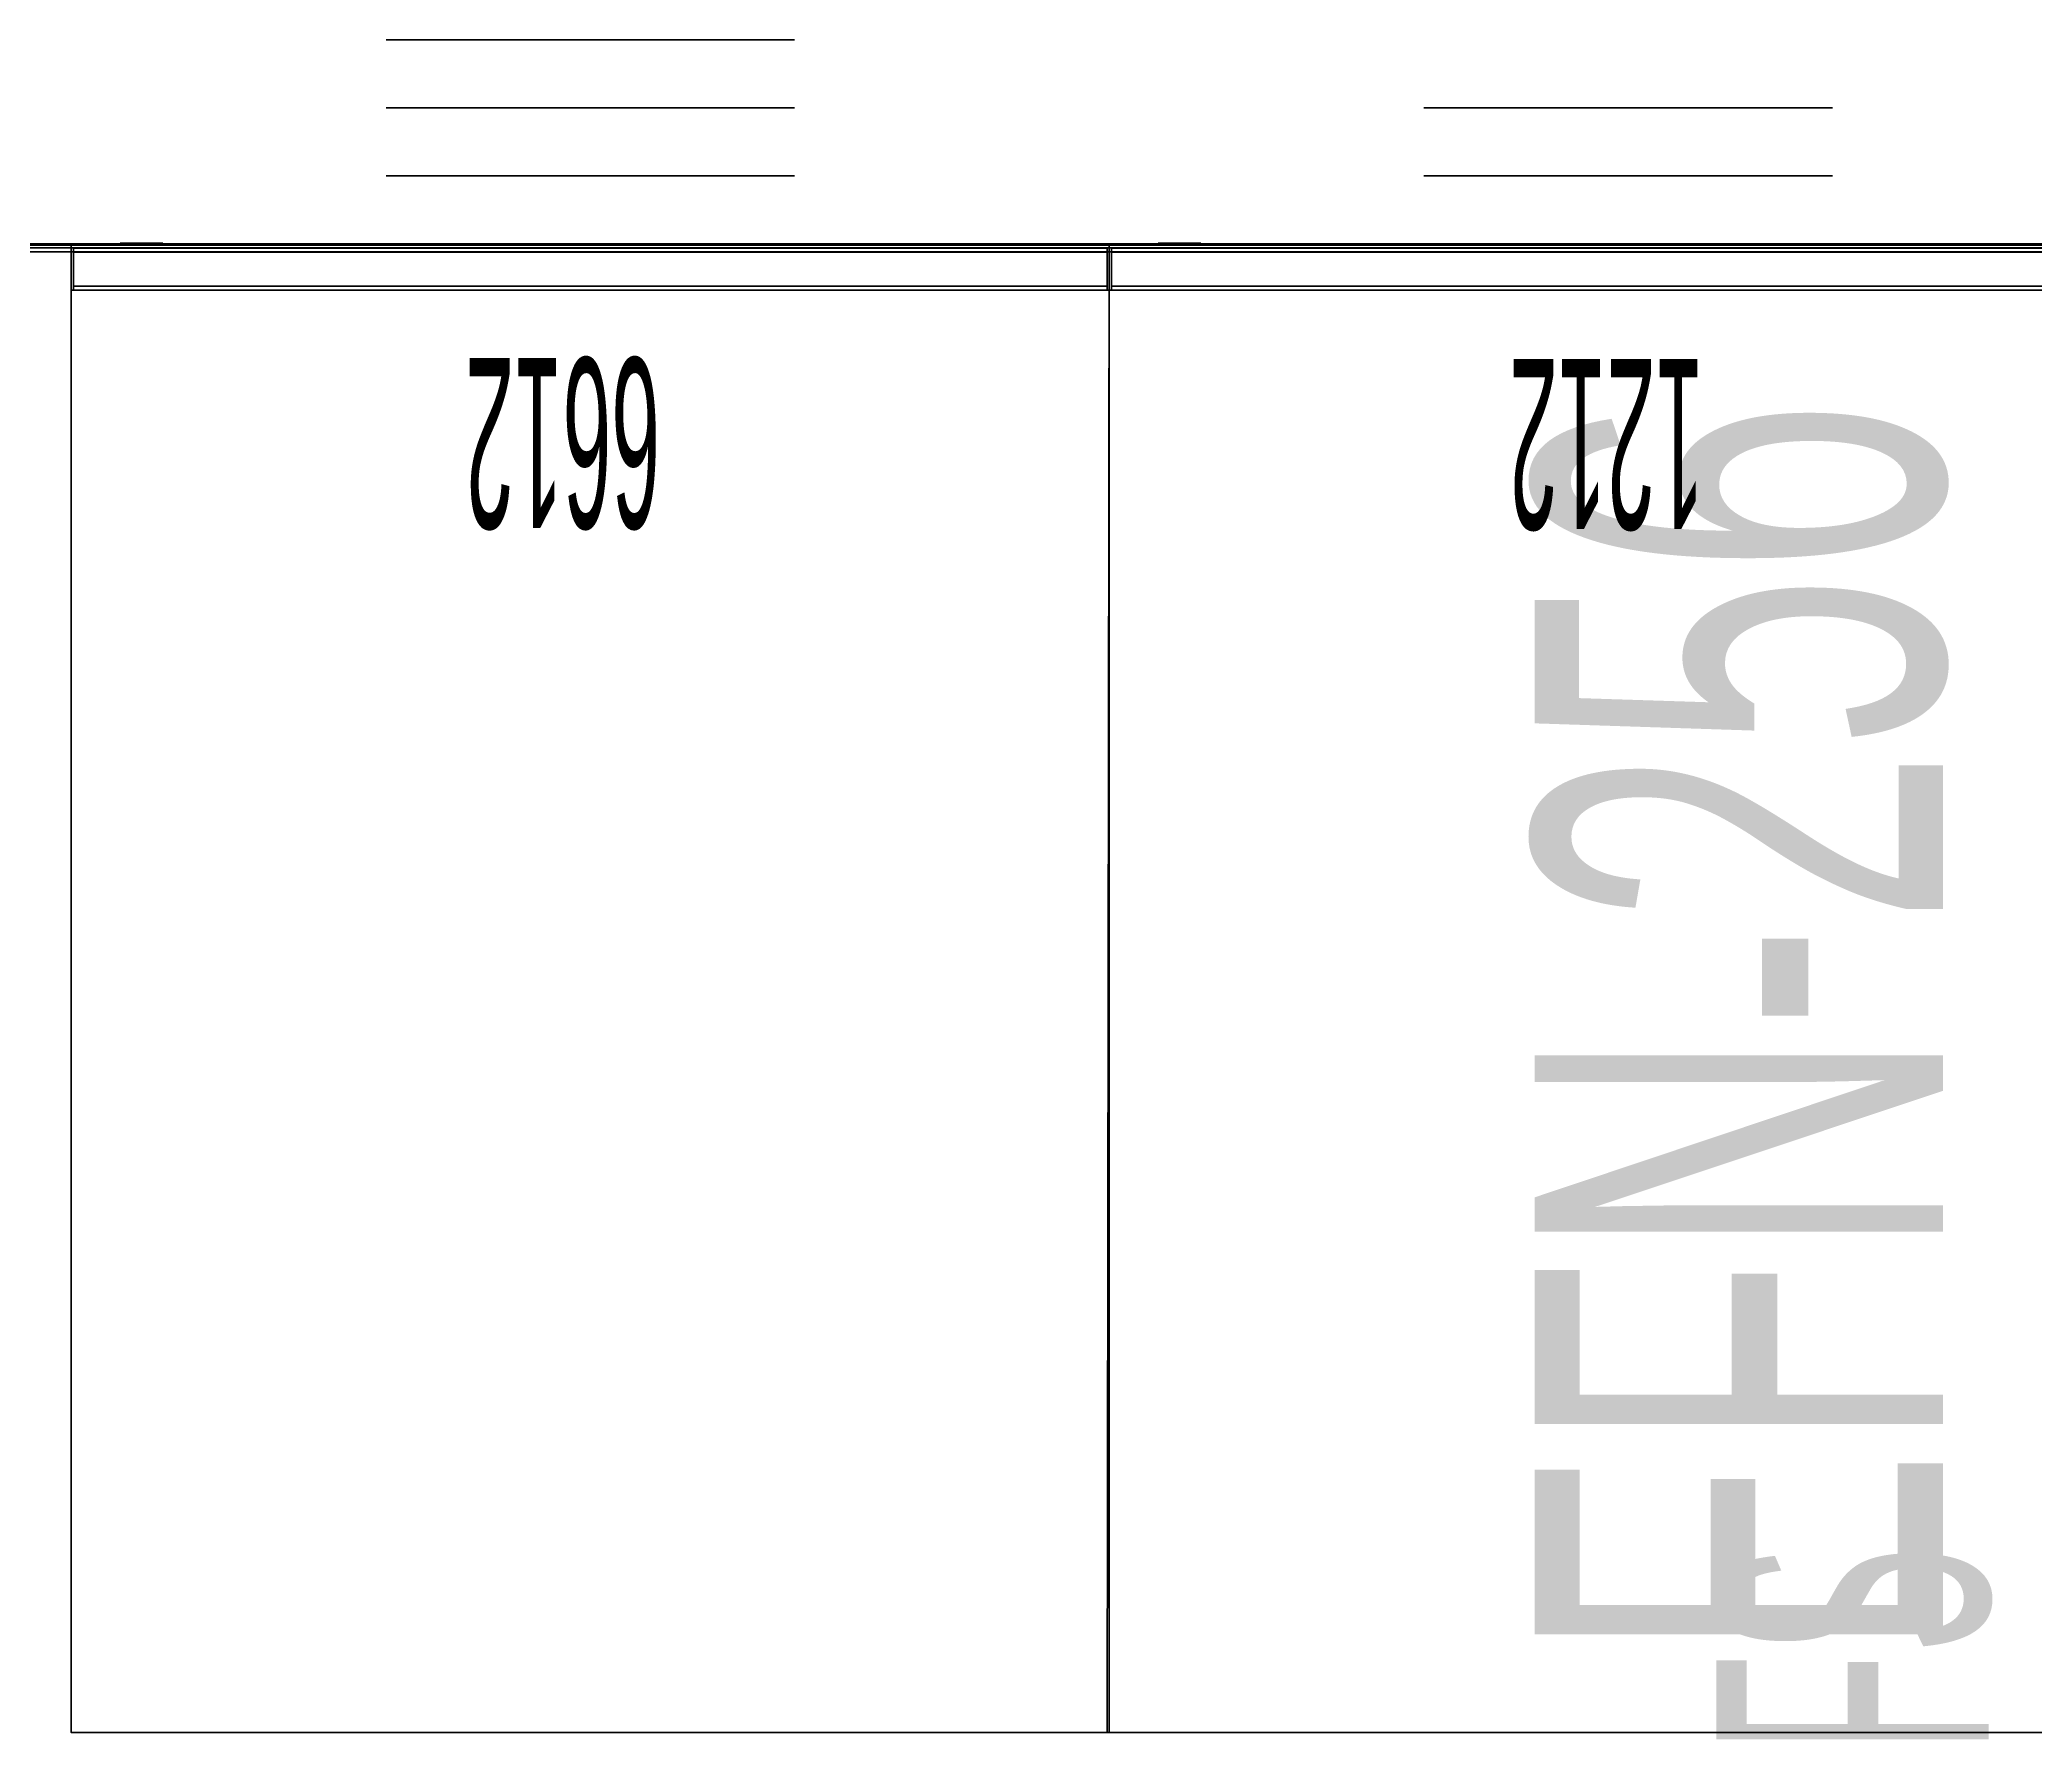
# Model space of a CAD drawing. Extents: x -170 to 1783, y -20 to 1205.
# Drawn here: x 447.28 to 476.55, y 288.6 to 313.64 of the extents above; entities that cross this region are included whole.
import ezdxf
from ezdxf.enums import TextEntityAlignment as Align

# ---------------------------------------------------------------- set-up
doc = ezdxf.new("R2010")
doc.units = 0
doc.header["$LTSCALE"] = 96
doc.header["$MEASUREMENT"] = 0
for name, color, linetype in [('A-FURN-3-WKSF-TOP', 7, 'Continuous'), ('A-FURN-3-WKSF-TRIM', 7, 'Continuous'), ('A-FURN-P-PNLS-TEXT', 7, 'Continuous'), ('A-FURN-P-WKSF', 7, 'Continuous'), ('AFUPD-3-CSPT_3D', 7, 'Continuous'), ('AFUPD-3-RVBK_3D', 7, 'Continuous'), ('AFUPD-P', 7, 'Continuous'), ('MAIN_FURN', 7, 'Continuous'), ('MAIN_PANEL', 7, 'Continuous'), ('MAIN_STORAGE', 7, 'Continuous'), ('MAIN_WKSURF', 7, 'Continuous'), ('SM', 7, 'Continuous')]:
    doc.layers.add(name, color=color, linetype=linetype)

# ---------------------------------------------------------------- blocks, each defined once
blk = doc.blocks.new('EC-EFN-256')
at = {"layer": 'A-FURN-P-PNLS-TEXT', "color": 40, "linetype": 'Continuous', "width": 0.577333}
blk.add_text('EFN-256', height=6, dxfattribs=at).set_placement((12.455, 8), align=Align.MIDDLE_CENTER)
blk = doc.blocks.new('EC-WS-424-T')
at = {"layer": 'A-FURN-3-WKSF-TOP', "color": 60, "linetype": 'Continuous', "invisible_edges": 5}
for points in [[(46.632, -0.118, 29), (46.632, -23.882, 29), (1.368, -23.882, 29), (1.368, -0.118, 29)], [(1.368, -0.118, 27.75), (1.368, -23.882, 27.75), (46.632, -23.882, 27.75), (46.632, -0.118, 27.75)]]:
    blk.add_3dface(points, dxfattribs=at)
at = {"layer": 'A-FURN-3-WKSF-TRIM', "color": 40, "linetype": 'Continuous'}
for points in [[(46.632, -23.882, 29), (46.632, -23.941, 28.984), (1.368, -23.941, 28.984), (1.368, -23.882, 29)], [(46.632, -23.941, 27.766), (46.632, -23.882, 27.75), (1.368, -23.882, 27.75), (1.368, -23.941, 27.766)], [(46.632, -23.941, 28.984), (46.632, -23.984, 28.941), (1.368, -23.984, 28.941), (1.368, -23.941, 28.984)], [(46.632, -23.984, 27.809), (46.632, -23.941, 27.766), (1.368, -23.941, 27.766), (1.368, -23.984, 27.809)], [(46.632, -23.984, 28.941), (46.632, -24, 28.882), (1.368, -24, 28.882), (1.368, -23.984, 28.941)], [(46.632, -24, 27.868), (46.632, -23.984, 27.809), (1.368, -23.984, 27.809), (1.368, -24, 27.868)], [(46.632, -24, 28.882), (46.632, -24, 27.868), (1.368, -24, 27.868), (1.368, -24, 28.882)]]:
    blk.add_3dface(points, dxfattribs=at)
at = {"layer": 'A-FURN-P-WKSF', "color": 7, "linetype": 'Continuous'}
blk.add_line((1.25, -24), (46.75, -24), dxfattribs=at)
at = {"layer": 'MAIN_WKSURF', "color": 7, "linetype": 'Continuous'}
blk.add_point((10, -24), dxfattribs=at)
blk = doc.blocks.new('EC-HP-1212-FPED')
at = {"layer": 'AFUPD-3-CSPT_3D', "color": 60, "linetype": 'Continuous'}
for points in [[(0, 21.875, 27.75), (15.25, 21.875, 27.75), (15.25, 21.875), (0, 21.875)], [(0, 0.68), (0, 0.68, 27.75), (0, 21.875, 27.75), (0, 21.875)], [(15.25, 0.68), (15.25, 21.875), (15.25, 21.875, 27.75), (15.25, 0.68, 27.75)], [(15.25, 0.68, 27.75), (0, 0.68, 27.75), (0, 0, 27.75), (15.25, 0, 27.75)], [(15.25, 0.68), (15.25, 0.68, 2.73), (0, 0.68, 2.73), (0, 0.68)], [(0, 0.68, 2.73), (15.25, 0.68, 2.73), (15.25, 0.68, 27.75), (0, 0.68, 27.75)], [(0, 0, 26.15), (0, 0, 27.75), (0, 0.68, 27.75), (0, 0.68, 26.15)], [(15.217, 0.06, 14.525), (15.217, 0.68, 14.525), (0.032, 0.68, 14.525), (0.032, 0.06, 14.525)], [(0.032, 0.06, 2.73), (0.032, 0.68, 2.73), (15.217, 0.68, 2.73), (15.217, 0.06, 2.73)], [(0.032, 0.68, 14.087), (15.217, 0.68, 14.087), (15.217, 0.68, 2.73), (0.032, 0.68, 2.73)], [(15.217, 0.06, 26.025), (15.217, 0.68, 26.025), (0.032, 0.68, 26.025), (0.032, 0.06, 26.025)], [(0.032, 0.06, 14.65), (0.032, 0.68, 14.65), (15.217, 0.68, 14.65), (15.217, 0.06, 14.65)], [(0.032, 0.68, 25.587), (15.217, 0.68, 25.587), (15.217, 0.68, 14.65), (0.032, 0.68, 14.65)], [(0.032, 0.618, 14.087), (0.032, 0.06, 13.462), (15.217, 0.06, 13.462), (15.217, 0.618, 14.087)], [(0.032, 0.618, 14.087), (15.217, 0.618, 14.087), (15.217, 0.618, 14.462), (0.032, 0.618, 14.462)], [(15.217, 0.618, 14.462), (15.217, 0.122, 14.462), (0.032, 0.122, 14.462), (0.032, 0.618, 14.462)], [(0.032, 0.618, 25.587), (0.032, 0.06, 24.962), (15.217, 0.06, 24.962), (15.217, 0.618, 25.587)], [(15.217, 0.618, 25.962), (15.217, 0.122, 25.962), (0.032, 0.122, 25.962), (0.032, 0.618, 25.962)], [(0.032, 0.618, 25.587), (15.217, 0.618, 25.587), (15.217, 0.618, 25.962), (0.032, 0.618, 25.962)], [(15.25, 0.68, 26.15), (15.25, 0.68, 27.75), (15.25, 0, 27.75), (15.25, 0, 26.15)], [(0, 0, 27.75), (0, 0, 26.15), (15.25, 0, 26.15), (15.25, 0, 27.75)], [(0.032, 0.06, 14.275), (0.032, 0.122, 14.275), (15.217, 0.122, 14.275), (15.217, 0.06, 14.275)], [(0.032, 0.06, 25.775), (0.032, 0.122, 25.775), (15.217, 0.122, 25.775), (15.217, 0.06, 25.775)], [(15.217, 0.06, 14.275), (15.217, 0.06, 14.525), (0.032, 0.06, 14.525), (0.032, 0.06, 14.275)], [(0.032, 0.06, 13.462), (0.032, 0.06, 2.73), (15.217, 0.06, 2.73), (15.217, 0.06, 13.462)], [(15.217, 0.06, 25.775), (15.217, 0.06, 26.025), (0.032, 0.06, 26.025), (0.032, 0.06, 25.775)], [(0.032, 0.06, 24.962), (0.032, 0.06, 14.65), (15.217, 0.06, 14.65), (15.217, 0.06, 24.962)]]:
    blk.add_3dface(points, dxfattribs=at)
for points, invisible_edges in [([(0, 21.875, 27.75), (0, 0.68, 27.75), (15.25, 0.68, 27.75), (15.25, 21.875, 27.75)], 2), ([(0.032, 0.68, 14.087), (0.032, 0.06, 2.73), (0.032, 0.06, 13.462), (0.032, 0.618, 14.087)], 9), ([(0.032, 0.68, 14.525), (0.032, 0.618, 14.462), (0.032, 0.122, 14.462), (0.032, 0.06, 14.525)], 5), ([(0.032, 0.618, 14.087), (0.032, 0.618, 14.462), (0.032, 0.68, 14.525), (0.032, 0.68, 14.087)], 2), ([(0.032, 0.06, 2.73), (0.032, 0.68, 14.087), (0.032, 0.68, 2.73)], 1), ([(0.032, 0.68, 25.587), (0.032, 0.06, 14.65), (0.032, 0.06, 24.962), (0.032, 0.618, 25.587)], 9), ([(0.032, 0.68, 26.025), (0.032, 0.618, 25.962), (0.032, 0.122, 25.962), (0.032, 0.06, 26.025)], 5), ([(0.032, 0.618, 25.587), (0.032, 0.618, 25.962), (0.032, 0.68, 26.025), (0.032, 0.68, 25.587)], 2), ([(0.032, 0.06, 14.65), (0.032, 0.68, 25.587), (0.032, 0.68, 14.65)], 1), ([(0.032, 0.68), (0.032, 0.68, 2.955), (15.217, 0.68, 2.955), (15.217, 0.68)], 7), ([(15.217, 0.618, 14.087), (15.217, 0.06, 13.462), (15.217, 0.06, 2.73), (15.217, 0.68, 14.087)], 12), ([(15.217, 0.06, 14.525), (15.217, 0.122, 14.462), (15.217, 0.618, 14.462), (15.217, 0.68, 14.525)], 5), ([(15.217, 0.68, 14.087), (15.217, 0.68, 14.525), (15.217, 0.618, 14.462), (15.217, 0.618, 14.087)], 2), ([(15.217, 0.68, 2.73), (15.217, 0.68, 14.087), (15.217, 0.06, 2.73)], 2), ([(15.217, 0.618, 25.587), (15.217, 0.06, 24.962), (15.217, 0.06, 14.65), (15.217, 0.68, 25.587)], 12), ([(15.217, 0.06, 26.025), (15.217, 0.122, 25.962), (15.217, 0.618, 25.962), (15.217, 0.68, 26.025)], 5), ([(15.217, 0.68, 25.587), (15.217, 0.68, 26.025), (15.217, 0.618, 25.962), (15.217, 0.618, 25.587)], 2), ([(15.217, 0.68, 14.65), (15.217, 0.68, 25.587), (15.217, 0.06, 14.65)], 2), ([(0.032, 0.122, 14.462), (0.032, 0.122, 14.275), (0.032, 0.06, 14.275), (0.032, 0.06, 14.525)], 8), ([(0.032, 0.122, 25.962), (0.032, 0.122, 25.775), (0.032, 0.06, 25.775), (0.032, 0.06, 26.025)], 8), ([(15.217, 0.06, 14.525), (15.217, 0.06, 14.275), (15.217, 0.122, 14.275), (15.217, 0.122, 14.462)], 8), ([(15.217, 0.06, 26.025), (15.217, 0.06, 25.775), (15.217, 0.122, 25.775), (15.217, 0.122, 25.962)], 8)]:
    blk.add_3dface(points, dxfattribs=dict(at, invisible_edges=invisible_edges))
at = {"layer": 'AFUPD-3-RVBK_3D', "color": 60, "linetype": 'Continuous'}
for points, invisible_edges in [([(0, 0.68, 27.75), (15.25, 0.68, 27.75), (15.25, 0.68, 2.73), (0, 0.68, 2.73)], 1), ([(14.218, -0.01, 26.949), (13.911, -0.01, 27.01), (13.905, -0.01, 26.949), (13.911, -0.01, 26.888)], 9), ([(14.218, -0.01, 26.949), (13.911, -0.01, 26.888), (13.929, -0.01, 26.83), (13.958, -0.01, 26.776)], 9), ([(14.218, -0.01, 26.949), (13.958, -0.01, 27.123), (13.929, -0.01, 27.069), (13.911, -0.01, 27.01)], 9), ([(14.218, -0.01, 26.949), (13.958, -0.01, 26.776), (13.997, -0.01, 26.728), (14.044, -0.01, 26.689)], 9), ([(14.218, -0.01, 26.949), (14.044, -0.01, 27.209), (13.997, -0.01, 27.17), (13.958, -0.01, 27.123)], 9), ([(14.218, -0.01, 26.949), (14.044, -0.01, 26.689), (14.098, -0.01, 26.661), (14.157, -0.01, 26.643)], 9), ([(14.218, -0.01, 26.949), (14.157, -0.01, 27.256), (14.098, -0.01, 27.238), (14.044, -0.01, 27.209)], 9), ([(14.218, -0.01, 26.949), (14.157, -0.01, 26.643), (14.218, -0.01, 26.637), (14.278, -0.01, 26.643)], 9), ([(14.218, -0.01, 26.949), (14.278, -0.01, 27.256), (14.218, -0.01, 27.262), (14.157, -0.01, 27.256)], 9), ([(14.218, -0.01, 26.949), (14.524, -0.01, 26.888), (14.53, -0.01, 26.949), (14.524, -0.01, 27.01)], 9), ([(14.218, -0.01, 26.949), (14.477, -0.01, 26.776), (14.506, -0.01, 26.83), (14.524, -0.01, 26.888)], 9), ([(14.218, -0.01, 26.949), (14.391, -0.01, 26.689), (14.438, -0.01, 26.728), (14.477, -0.01, 26.776)], 9), ([(14.218, -0.01, 26.949), (14.278, -0.01, 26.643), (14.337, -0.01, 26.661), (14.391, -0.01, 26.689)], 9), ([(14.218, -0.01, 26.949), (14.524, -0.01, 27.01), (14.506, -0.01, 27.069), (14.477, -0.01, 27.123)], 9), ([(14.218, -0.01, 26.949), (14.477, -0.01, 27.123), (14.438, -0.01, 27.17), (14.391, -0.01, 27.209)], 9), ([(14.218, -0.01, 26.949), (14.391, -0.01, 27.209), (14.337, -0.01, 27.238), (14.278, -0.01, 27.256)], 9)]:
    blk.add_3dface(points, dxfattribs=dict(at, invisible_edges=invisible_edges))
for points in [[(0.032, 0.68, 26.15), (15.217, 0.68, 26.15), (15.217, 0.68, 26.025), (0.032, 0.68, 26.025)], [(0.032, 0.68, 14.65), (15.217, 0.68, 14.65), (15.217, 0.68, 14.525), (0.032, 0.68, 14.525)]]:
    blk.add_3dface(points, dxfattribs=at)
at = {"layer": 'AFUPD-P', "color": 60, "linetype": 'Continuous'}
for p, q in [((15.25, 21.875), (0, 21.875)), ((0, 21.875), (0, 0)), ((15.25, 21.875), (0, 21.875)), ((0, 21.875), (0, 0)), ((15.25, 0), (15.25, 21.875)), ((15.25, 0), (15.25, 21.875)), ((0, 0), (15.25, 0)), ((0, 0), (15.25, 0)), ((4.625, -1), (10.625, -1)), ((4.625, -1), (10.625, -1)), ((4.625, -2), (10.625, -2)), ((4.625, -2), (10.625, -2))]:
    blk.add_line(p, q, dxfattribs=at)
at = {"layer": 'MAIN_STORAGE', "color": 7, "linetype": 'Continuous'}
for p in [(0, 21.875), (0, 21.875), (15.25, 21.875), (15.25, 21.875), (0, 0), (0, 0), (0, 0), (0, 0), (0, 0), (0, 0), (15.25, 0), (15.25, 0), (15.25, 0), (15.25, 0), (15.25, 0), (15.25, 0)]:
    blk.add_point(p, dxfattribs=at)
at = {"layer": 'AFUPD-P', "color": 60, "linetype": 'Continuous', "width": 0.384889}
blk.add_text('1212', height=2.5, dxfattribs=at).set_placement((7.942, 1.689), align=Align.CENTER)
blk = doc.blocks.new('EC-HP-6612-FPED')
at = {"layer": 'AFUPD-3-CSPT_3D', "color": 60, "linetype": 'Continuous'}
for points in [[(0, 21.875, 27.75), (15.25, 21.875, 27.75), (15.25, 21.875), (0, 21.875)], [(0, 0.68), (0, 0.68, 27.75), (0, 21.875, 27.75), (0, 21.875)], [(15.25, 0.68), (15.25, 21.875), (15.25, 21.875, 27.75), (15.25, 0.68, 27.75)], [(15.25, 0.68, 27.75), (0, 0.68, 27.75), (0, 0, 27.75), (15.25, 0, 27.75)], [(15.25, 0.68), (15.25, 0.68, 2.73), (0, 0.68, 2.73), (0, 0.68)], [(0, 0.68, 2.73), (15.25, 0.68, 2.73), (15.25, 0.68, 27.75), (0, 0.68, 27.75)], [(0, 0, 26.15), (0, 0, 27.75), (0, 0.68, 27.75), (0, 0.68, 26.15)], [(15.217, 0.06, 14.525), (15.217, 0.68, 14.525), (0.032, 0.68, 14.525), (0.032, 0.06, 14.525)], [(0.032, 0.06, 2.73), (0.032, 0.68, 2.73), (15.217, 0.68, 2.73), (15.217, 0.06, 2.73)], [(0.032, 0.68, 14.087), (15.217, 0.68, 14.087), (15.217, 0.68, 2.73), (0.032, 0.68, 2.73)], [(15.217, 0.06, 20.275), (15.217, 0.68, 20.275), (0.032, 0.68, 20.275), (0.032, 0.06, 20.275)], [(0.032, 0.06, 14.65), (0.032, 0.68, 14.65), (15.217, 0.68, 14.65), (15.217, 0.06, 14.65)], [(0.032, 0.68, 19.838), (15.217, 0.68, 19.838), (15.217, 0.68, 14.65), (0.032, 0.68, 14.65)], [(0.032, 0.06, 26.025), (0.032, 0.68, 26.025), (15.217, 0.68, 26.025), (15.217, 0.06, 26.025)], [(0.032, 0.68, 20.4), (15.217, 0.68, 20.4), (15.217, 0.68, 25.587), (0.032, 0.68, 25.587)], [(15.217, 0.06, 20.4), (15.217, 0.68, 20.4), (0.032, 0.68, 20.4), (0.032, 0.06, 20.4)], [(0.032, 0.618, 14.087), (0.032, 0.06, 13.462), (15.217, 0.06, 13.462), (15.217, 0.618, 14.087)], [(0.032, 0.618, 14.087), (15.217, 0.618, 14.087), (15.217, 0.618, 14.462), (0.032, 0.618, 14.462)], [(15.217, 0.618, 14.462), (15.217, 0.122, 14.462), (0.032, 0.122, 14.462), (0.032, 0.618, 14.462)], [(0.032, 0.618, 19.838), (0.032, 0.06, 19.213), (15.217, 0.06, 19.213), (15.217, 0.618, 19.838)], [(15.217, 0.618, 20.213), (15.217, 0.122, 20.213), (0.032, 0.122, 20.213), (0.032, 0.618, 20.213)], [(0.032, 0.618, 19.838), (15.217, 0.618, 19.838), (15.217, 0.618, 20.213), (0.032, 0.618, 20.213)], [(0.032, 0.618, 25.962), (15.217, 0.618, 25.962), (15.217, 0.618, 25.587), (0.032, 0.618, 25.587)], [(0.032, 0.618, 25.962), (0.032, 0.122, 25.962), (15.217, 0.122, 25.962), (15.217, 0.618, 25.962)], [(15.217, 0.618, 25.587), (15.217, 0.06, 24.962), (0.032, 0.06, 24.962), (0.032, 0.618, 25.587)], [(15.25, 0.68, 26.15), (15.25, 0.68, 27.75), (15.25, 0, 27.75), (15.25, 0, 26.15)], [(0, 0, 27.75), (0, 0, 26.15), (15.25, 0, 26.15), (15.25, 0, 27.75)], [(0.032, 0.06, 14.275), (0.032, 0.122, 14.275), (15.217, 0.122, 14.275), (15.217, 0.06, 14.275)], [(0.032, 0.06, 20.025), (0.032, 0.122, 20.025), (15.217, 0.122, 20.025), (15.217, 0.06, 20.025)], [(15.217, 0.06, 25.775), (15.217, 0.122, 25.775), (0.032, 0.122, 25.775), (0.032, 0.06, 25.775)], [(15.217, 0.06, 14.275), (15.217, 0.06, 14.525), (0.032, 0.06, 14.525), (0.032, 0.06, 14.275)], [(0.032, 0.06, 13.462), (0.032, 0.06, 2.73), (15.217, 0.06, 2.73), (15.217, 0.06, 13.462)], [(15.217, 0.06, 20.025), (15.217, 0.06, 20.275), (0.032, 0.06, 20.275), (0.032, 0.06, 20.025)], [(0.032, 0.06, 19.213), (0.032, 0.06, 14.65), (15.217, 0.06, 14.65), (15.217, 0.06, 19.213)], [(0.032, 0.06, 25.775), (0.032, 0.06, 26.025), (15.217, 0.06, 26.025), (15.217, 0.06, 25.775)], [(15.217, 0.06, 24.962), (15.217, 0.06, 20.4), (0.032, 0.06, 20.4), (0.032, 0.06, 24.962)]]:
    blk.add_3dface(points, dxfattribs=at)
for points, invisible_edges in [([(0, 21.875, 27.75), (0, 0.68, 27.75), (15.25, 0.68, 27.75), (15.25, 21.875, 27.75)], 2), ([(0.032, 0.68, 14.087), (0.032, 0.06, 2.73), (0.032, 0.06, 13.462), (0.032, 0.618, 14.087)], 9), ([(0.032, 0.68, 14.525), (0.032, 0.618, 14.462), (0.032, 0.122, 14.462), (0.032, 0.06, 14.525)], 5), ([(0.032, 0.618, 14.087), (0.032, 0.618, 14.462), (0.032, 0.68, 14.525), (0.032, 0.68, 14.087)], 2), ([(0.032, 0.06, 2.73), (0.032, 0.68, 14.087), (0.032, 0.68, 2.73)], 1), ([(0.032, 0.68, 19.838), (0.032, 0.06, 14.65), (0.032, 0.06, 19.213), (0.032, 0.618, 19.838)], 9), ([(0.032, 0.68, 20.275), (0.032, 0.618, 20.213), (0.032, 0.122, 20.213), (0.032, 0.06, 20.275)], 5), ([(0.032, 0.618, 19.838), (0.032, 0.618, 20.213), (0.032, 0.68, 20.275), (0.032, 0.68, 19.838)], 2), ([(0.032, 0.06, 14.65), (0.032, 0.68, 19.838), (0.032, 0.68, 14.65)], 1), ([(0.032, 0.68), (0.032, 0.68, 2.955), (15.217, 0.68, 2.955), (15.217, 0.68)], 7), ([(0.032, 0.618, 25.587), (0.032, 0.06, 24.962), (0.032, 0.06, 20.4), (0.032, 0.68, 25.587)], 12), ([(0.032, 0.06, 26.025), (0.032, 0.122, 25.962), (0.032, 0.618, 25.962), (0.032, 0.68, 26.025)], 5), ([(0.032, 0.68, 25.587), (0.032, 0.68, 26.025), (0.032, 0.618, 25.962), (0.032, 0.618, 25.587)], 2), ([(0.032, 0.68, 20.4), (0.032, 0.68, 25.587), (0.032, 0.06, 20.4)], 2), ([(15.217, 0.618, 14.087), (15.217, 0.06, 13.462), (15.217, 0.06, 2.73), (15.217, 0.68, 14.087)], 12), ([(15.217, 0.06, 14.525), (15.217, 0.122, 14.462), (15.217, 0.618, 14.462), (15.217, 0.68, 14.525)], 5), ([(15.217, 0.68, 14.087), (15.217, 0.68, 14.525), (15.217, 0.618, 14.462), (15.217, 0.618, 14.087)], 2), ([(15.217, 0.68, 2.73), (15.217, 0.68, 14.087), (15.217, 0.06, 2.73)], 2), ([(15.217, 0.618, 19.838), (15.217, 0.06, 19.213), (15.217, 0.06, 14.65), (15.217, 0.68, 19.838)], 12), ([(15.217, 0.06, 20.275), (15.217, 0.122, 20.213), (15.217, 0.618, 20.213), (15.217, 0.68, 20.275)], 5), ([(15.217, 0.68, 19.838), (15.217, 0.68, 20.275), (15.217, 0.618, 20.213), (15.217, 0.618, 19.838)], 2), ([(15.217, 0.68, 14.65), (15.217, 0.68, 19.838), (15.217, 0.06, 14.65)], 2), ([(15.217, 0.68, 25.587), (15.217, 0.06, 20.4), (15.217, 0.06, 24.962), (15.217, 0.618, 25.587)], 9), ([(15.217, 0.68, 26.025), (15.217, 0.618, 25.962), (15.217, 0.122, 25.962), (15.217, 0.06, 26.025)], 5), ([(15.217, 0.618, 25.587), (15.217, 0.618, 25.962), (15.217, 0.68, 26.025), (15.217, 0.68, 25.587)], 2), ([(15.217, 0.06, 20.4), (15.217, 0.68, 25.587), (15.217, 0.68, 20.4)], 1), ([(0.032, 0.122, 14.462), (0.032, 0.122, 14.275), (0.032, 0.06, 14.275), (0.032, 0.06, 14.525)], 8), ([(0.032, 0.122, 20.213), (0.032, 0.122, 20.025), (0.032, 0.06, 20.025), (0.032, 0.06, 20.275)], 8), ([(0.032, 0.06, 26.025), (0.032, 0.06, 25.775), (0.032, 0.122, 25.775), (0.032, 0.122, 25.962)], 8), ([(15.217, 0.06, 14.525), (15.217, 0.06, 14.275), (15.217, 0.122, 14.275), (15.217, 0.122, 14.462)], 8), ([(15.217, 0.06, 20.275), (15.217, 0.06, 20.025), (15.217, 0.122, 20.025), (15.217, 0.122, 20.213)], 8), ([(15.217, 0.122, 25.962), (15.217, 0.122, 25.775), (15.217, 0.06, 25.775), (15.217, 0.06, 26.025)], 8)]:
    blk.add_3dface(points, dxfattribs=dict(at, invisible_edges=invisible_edges))
at = {"layer": 'AFUPD-3-RVBK_3D', "color": 60, "linetype": 'Continuous'}
for points, invisible_edges in [([(0, 0.68, 27.75), (15.25, 0.68, 27.75), (15.25, 0.68, 2.73), (0, 0.68, 2.73)], 1), ([(14.218, -0.01, 26.949), (13.911, -0.01, 27.01), (13.905, -0.01, 26.949), (13.911, -0.01, 26.888)], 9), ([(14.218, -0.01, 26.949), (13.911, -0.01, 26.888), (13.929, -0.01, 26.83), (13.958, -0.01, 26.776)], 9), ([(14.218, -0.01, 26.949), (13.958, -0.01, 27.123), (13.929, -0.01, 27.069), (13.911, -0.01, 27.01)], 9), ([(14.218, -0.01, 26.949), (13.958, -0.01, 26.776), (13.997, -0.01, 26.728), (14.044, -0.01, 26.689)], 9), ([(14.218, -0.01, 26.949), (14.044, -0.01, 27.209), (13.997, -0.01, 27.17), (13.958, -0.01, 27.123)], 9), ([(14.218, -0.01, 26.949), (14.044, -0.01, 26.689), (14.098, -0.01, 26.661), (14.157, -0.01, 26.643)], 9), ([(14.218, -0.01, 26.949), (14.157, -0.01, 27.256), (14.098, -0.01, 27.238), (14.044, -0.01, 27.209)], 9), ([(14.218, -0.01, 26.949), (14.157, -0.01, 26.643), (14.218, -0.01, 26.637), (14.278, -0.01, 26.643)], 9), ([(14.218, -0.01, 26.949), (14.278, -0.01, 27.256), (14.218, -0.01, 27.262), (14.157, -0.01, 27.256)], 9), ([(14.218, -0.01, 26.949), (14.524, -0.01, 26.888), (14.53, -0.01, 26.949), (14.524, -0.01, 27.01)], 9), ([(14.218, -0.01, 26.949), (14.477, -0.01, 26.776), (14.506, -0.01, 26.83), (14.524, -0.01, 26.888)], 9), ([(14.218, -0.01, 26.949), (14.391, -0.01, 26.689), (14.438, -0.01, 26.728), (14.477, -0.01, 26.776)], 9), ([(14.218, -0.01, 26.949), (14.278, -0.01, 26.643), (14.337, -0.01, 26.661), (14.391, -0.01, 26.689)], 9), ([(14.218, -0.01, 26.949), (14.524, -0.01, 27.01), (14.506, -0.01, 27.069), (14.477, -0.01, 27.123)], 9), ([(14.218, -0.01, 26.949), (14.477, -0.01, 27.123), (14.438, -0.01, 27.17), (14.391, -0.01, 27.209)], 9), ([(14.218, -0.01, 26.949), (14.391, -0.01, 27.209), (14.337, -0.01, 27.238), (14.278, -0.01, 27.256)], 9)]:
    blk.add_3dface(points, dxfattribs=dict(at, invisible_edges=invisible_edges))
for points in [[(0.032, 0.68, 26.15), (15.217, 0.68, 26.15), (15.217, 0.68, 20.275), (0.032, 0.68, 20.275)], [(0.032, 0.68, 14.65), (15.217, 0.68, 14.65), (15.217, 0.68, 14.525), (0.032, 0.68, 14.525)]]:
    blk.add_3dface(points, dxfattribs=at)
at = {"layer": 'AFUPD-P', "color": 60, "linetype": 'Continuous'}
for p, q in [((15.25, 21.875), (0, 21.875)), ((0, 21.875), (0, 0)), ((15.25, 21.875), (0, 21.875)), ((0.032, 21.875), (0, 0)), ((15.25, 0), (15.25, 21.875)), ((15.25, 0), (15.25, 21.875)), ((0, 0), (15.25, 0)), ((0, 0), (15.25, 0)), ((4.625, -1), (10.625, -1)), ((4.625, -1), (10.625, -1)), ((4.625, -2), (10.625, -2)), ((4.625, -2), (10.625, -2)), ((4.625, -3), (10.625, -3)), ((4.625, -3), (10.625, -3))]:
    blk.add_line(p, q, dxfattribs=at)
at = {"layer": 'MAIN_STORAGE', "color": 7, "linetype": 'Continuous'}
for p in [(0, 21.875), (0, 21.875), (15.25, 21.875), (15.25, 21.875), (0, 0), (0, 0), (15.25, 0), (15.25, 0)]:
    blk.add_point(p, dxfattribs=at)
at = {"layer": 'AFUPD-P', "color": 60, "linetype": 'Continuous', "width": 0.384889}
blk.add_text('6612', height=2.5, dxfattribs=at).set_placement((8.028, 1.676), align=Align.CENTER)
blk = doc.blocks.new('EC-CUST-FPFS')
at = {"layer": 'SM', "color": 60, "linetype": 'Continuous', "width": 0.444444}
blk.add_text('CUST-FPFS', height=4, dxfattribs=at).set_placement((-0.551, -2.003), align=Align.BOTTOM_CENTER)

msp = doc.modelspace()

# ---------------------------------------------------------------- block references
at = {"layer": 'MAIN_FURN', "color": 47, "linetype": 'Continuous'}
ref = msp.add_blockref('EC-CUST-FPFS', (475.10984, 285.3856), dxfattribs=dict(at, rotation=90))
ref.add_attrib('CAPMC', 'ECH', dxfattribs={"color": 47, "linetype": 'Continuous', "height": 0.000000012, "width": 0.666667}).set_placement((475.10984, 285.3856), align=Align.BOTTOM_LEFT)
ref.add_attrib('CAPPN', 'EC-CUST-FPFS', dxfattribs={"color": 47, "linetype": 'Continuous', "height": 0.000000012, "width": 0.666667}).set_placement((475.10984, 285.3856), align=Align.BOTTOM_LEFT)
ref.add_attrib('CAPMG', 'RSI', dxfattribs={"color": 47, "linetype": 'Continuous', "height": 0.000000012, "width": 0.666667}).set_placement((475.10984, 285.3856), align=Align.BOTTOM_LEFT)
ref.add_attrib('CAPQTY', '1', dxfattribs={"color": 47, "linetype": 'Continuous', "height": 0.000000012, "width": 0.666667}).set_placement((475.10984, 285.3856), align=Align.BOTTOM_LEFT)
at = {"layer": 'MAIN_PANEL', "color": 47, "linetype": 'Continuous', "rotation": 90}
msp.add_blockref('EC-EFN-256', (480.24146, 286.63599), dxfattribs=at)
at = {"layer": 'MAIN_STORAGE', "color": 47, "linetype": 'Continuous'}
ref = msp.add_blockref('EC-HP-6612-FPED', (462.99146, 310.63599), dxfattribs=dict(at, rotation=180))
ref.add_attrib('CAPMC', 'ECH', dxfattribs={"color": 47, "linetype": 'Continuous', "height": 0.000000012, "width": 0.666667}).set_placement((462.99146, 310.63599), align=Align.BOTTOM_LEFT)
ref.add_attrib('CAPPN', 'EC-HP-6612-FPED', dxfattribs={"color": 47, "linetype": 'Continuous', "height": 0.000000012, "width": 0.666667}).set_placement((462.99146, 310.63599), align=Align.BOTTOM_LEFT)
ref.add_attrib('CAPMG', 'RSI', dxfattribs={"color": 47, "linetype": 'Continuous', "height": 0.000000012, "width": 0.666667}).set_placement((462.99146, 310.63599), align=Align.BOTTOM_LEFT)
ref.add_attrib('CAPQTY', '1', dxfattribs={"color": 47, "linetype": 'Continuous', "height": 0.000000012, "width": 0.666667}).set_placement((462.99146, 310.63599), align=Align.BOTTOM_LEFT)
ref = msp.add_blockref('EC-HP-1212-FPED', (478.24146, 310.63599), dxfattribs=dict(at, rotation=180))
ref.add_attrib('CAPMC', 'ECH', dxfattribs={"color": 47, "linetype": 'Continuous', "height": 0.000000012, "width": 0.666667}).set_placement((478.24146, 310.63599), align=Align.BOTTOM_LEFT)
ref.add_attrib('CAPPN', 'EC-HP-1212-FPED', dxfattribs={"color": 47, "linetype": 'Continuous', "height": 0.000000012, "width": 0.666667}).set_placement((478.24146, 310.63599), align=Align.BOTTOM_LEFT)
ref.add_attrib('CAPMG', 'RSI', dxfattribs={"color": 47, "linetype": 'Continuous', "height": 0.000000012, "width": 0.666667}).set_placement((478.24146, 310.63599), align=Align.BOTTOM_LEFT)
ref.add_attrib('CAPQTY', '1', dxfattribs={"color": 47, "linetype": 'Continuous', "height": 0.000000012, "width": 0.666667}).set_placement((478.24146, 310.63599), align=Align.BOTTOM_LEFT)
at = {"layer": 'MAIN_WKSURF', "color": 47, "linetype": 'Continuous', "rotation": 180}
msp.add_blockref('EC-WS-424-T', (478.24146, 286.63599), dxfattribs=at)

doc.saveas('drawing.dxf')
